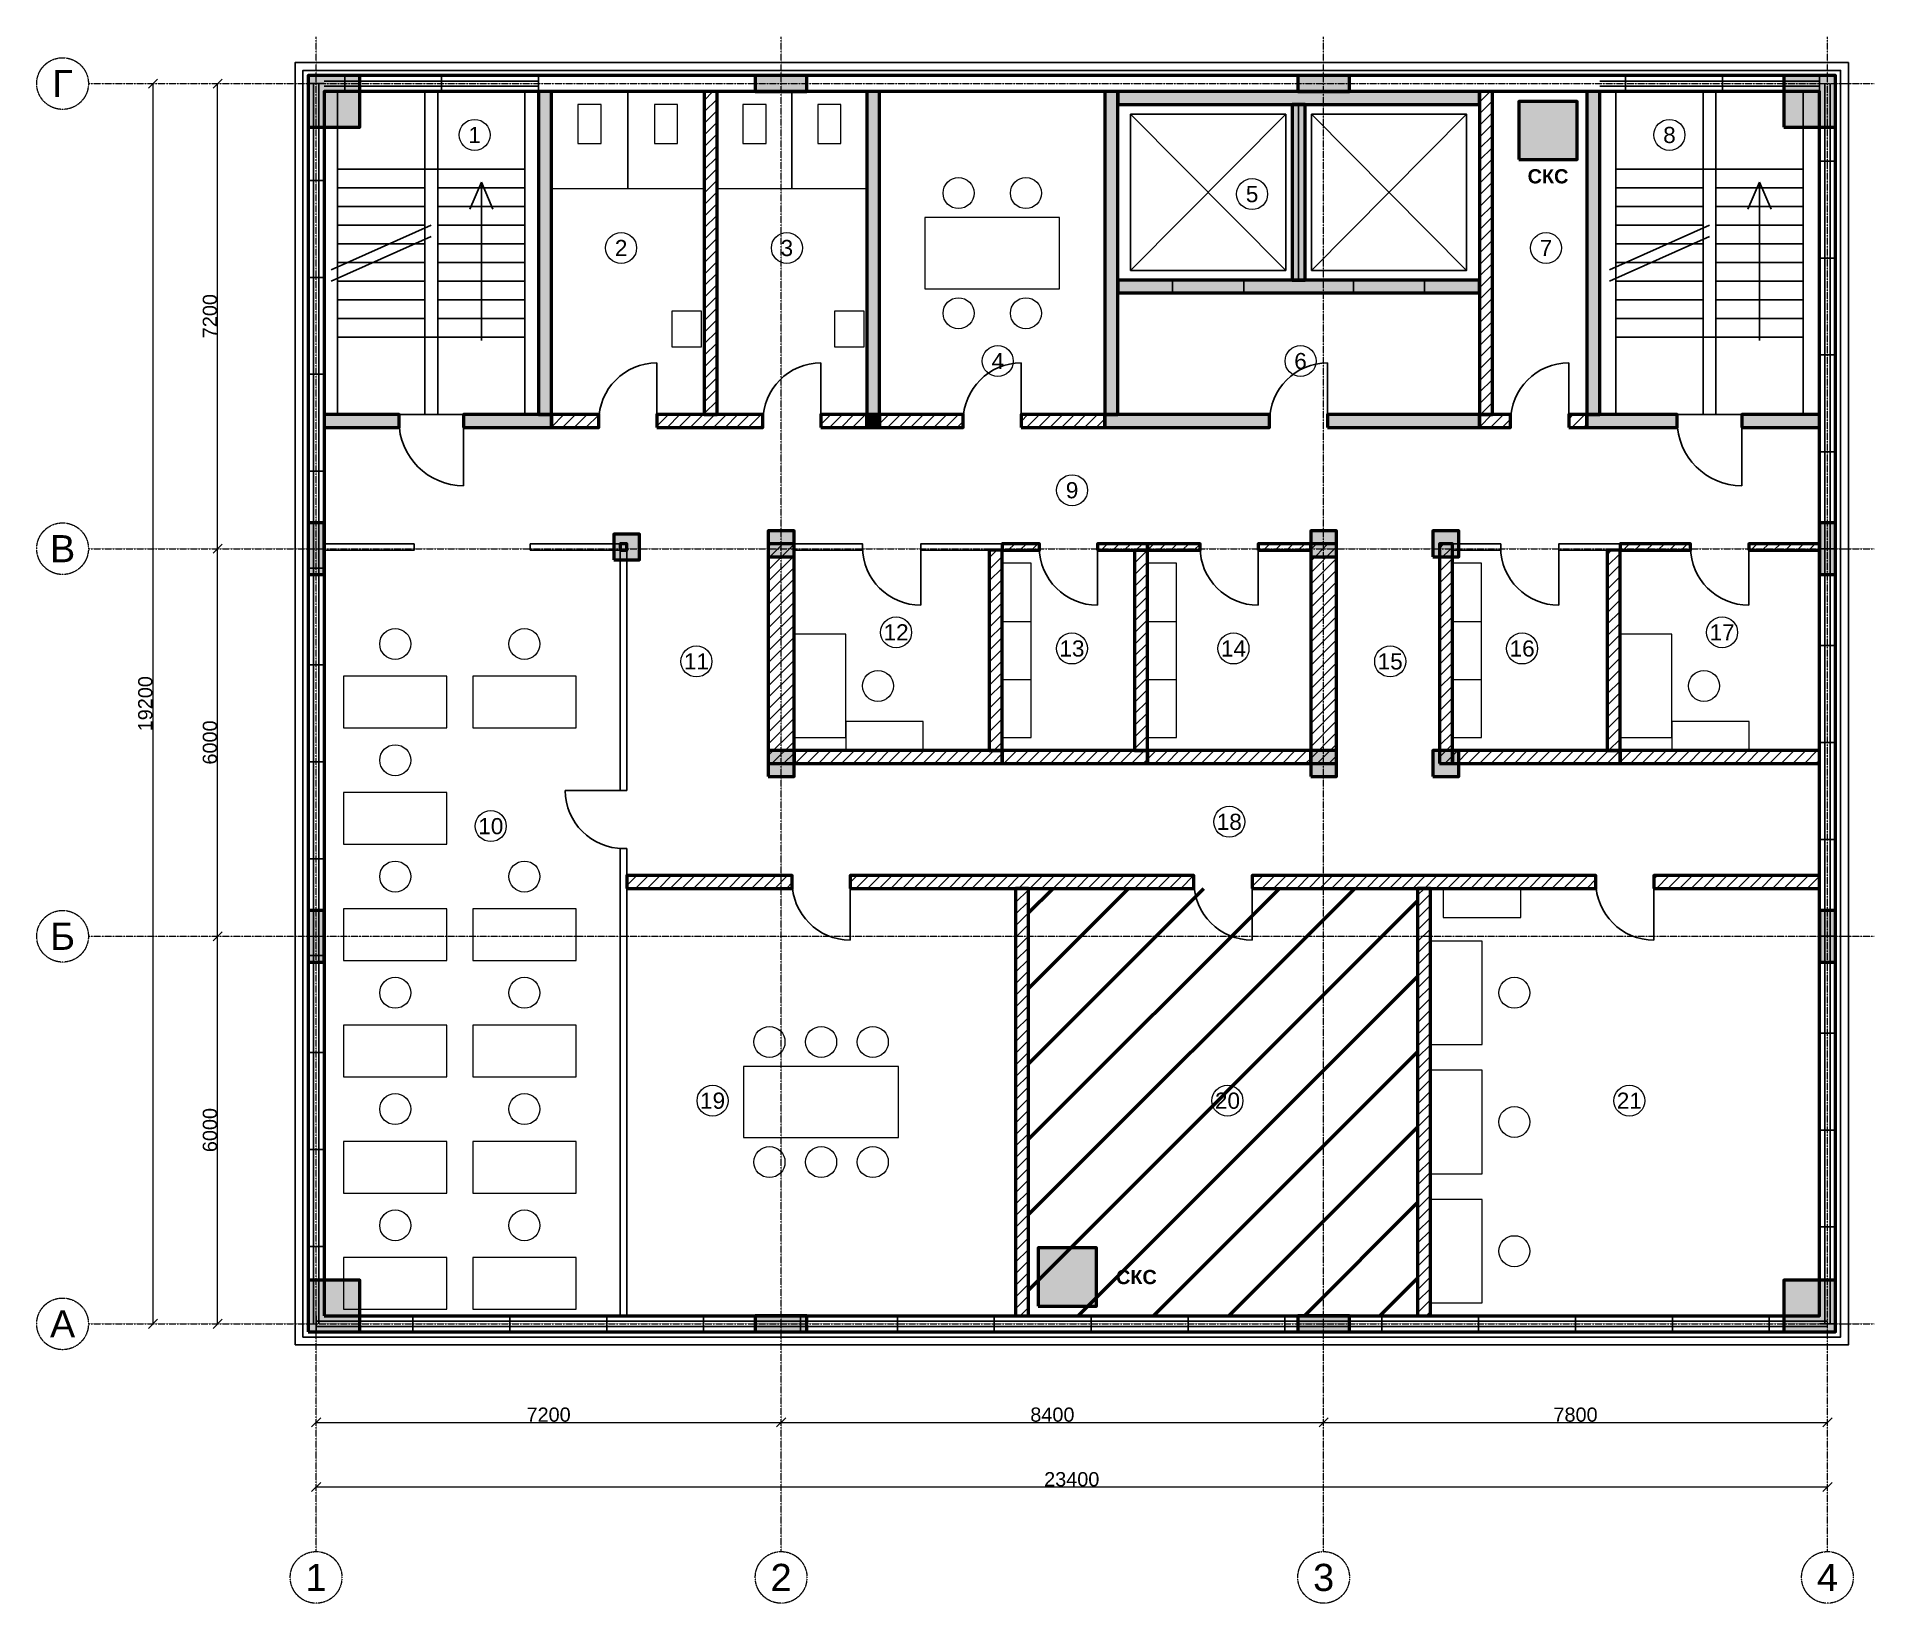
# Model space of a CAD drawing. Header units: millimetres. Extents: x -4325 to 24125, y -4325 to 19925.
import ezdxf
from ezdxf.enums import TextEntityAlignment as Align

# ---------------------------------------------------------------- set-up
doc = ezdxf.new("R2010")
doc.units = ezdxf.units.MM
doc.linetypes.add('CENTER2', pattern=[2.541, 1.587, -0.318, 0.318, -0.318])
for name, color, linetype, lineweight in [('A-ANNO-ROOM', 7, 'CONTINUOUS', 18), ('A-DIMS', 8, 'CONTINUOUS', 13), ('A-DOOR', 3, 'CONTINUOUS', 25), ('A-ELEV', 7, 'CONTINUOUS', 25), ('A-FACADE-PANEL', 8, 'CONTINUOUS', 25), ('A-FURN', 8, 'CONTINUOUS', 18), ('A-GLAZ-RIBBON', 5, 'CONTINUOUS', 25), ('A-GRID', 8, 'CENTER2', 13), ('A-HATCH', 9, 'CONTINUOUS', 9), ('A-OUTLINE', 7, 'CONTINUOUS', 50), ('A-SANI', 8, 'CONTINUOUS', 18), ('A-STAIR', 7, 'CONTINUOUS', 25), ('A-WALL-BLOCK', 9, 'CONTINUOUS', 50), ('A-WALL-GLASS', 4, 'CONTINUOUS', 25), ('A-WALL-RC', 7, 'CONTINUOUS', 50), ('E-SCS-RISER', 1, 'CONTINUOUS', 50), ('E-SERVER-ROOM', 1, 'CONTINUOUS', 50)]:
    doc.layers.add(name, color=color, linetype=linetype, lineweight=lineweight)
doc.styles.add('Arial-Bold', font='arialbd.ttf')
doc.styles.get("Standard").update_dxf_attribs({"font": 'arial.ttf'})

msp = doc.modelspace()

# ---------------------------------------------------------------- hatches: boundary and pattern name
at = {"layer": 'A-HATCH'}
h = msp.add_hatch(dxfattribs=at)
h.set_pattern_fill('ANSI31', scale=40)
h.paths.add_polyline_path([(6009, 14075), (6209, 14075), (6209, 19075), (6209, 19075), (6009, 19075), (6009, 19075)])
h = msp.add_hatch(dxfattribs=at)
h.set_pattern_fill('ANSI31', scale=40)
h.paths.add_polyline_path([(18013, 14075), (18213, 14075), (18213, 19075), (18213, 19075), (18013, 19075), (18013, 19075)])
h = msp.add_hatch(dxfattribs=at)
h.set_pattern_fill('ANSI31', scale=40)
h.paths.add_polyline_path([(3643, 13875), (4376, 13875), (4376, 14075), (3643, 14075)])
h = msp.add_hatch(dxfattribs=at)
h.set_pattern_fill('ANSI31', scale=40)
h.paths.add_polyline_path([(5276, 13875), (6917, 13875), (6917, 14075), (5276, 14075)])
h = msp.add_hatch(dxfattribs=at)
h.set_pattern_fill('ANSI31', scale=40)
h.paths.add_polyline_path([(7817, 13875), (8525, 13875), (8525, 14075), (7817, 14075)])
h = msp.add_hatch(dxfattribs=at)
h.set_pattern_fill('ANSI31', scale=40)
h.paths.add_polyline_path([(8725, 13875), (10018, 13875), (10018, 14075), (8725, 14075)])
h = msp.add_hatch(dxfattribs=at)
h.set_pattern_fill('ANSI31', scale=40)
h.paths.add_polyline_path([(10918, 13875), (12212, 13875), (12212, 14075), (10918, 14075)])
h = msp.add_hatch(dxfattribs=at)
h.set_pattern_fill('ANSI31', scale=40)
h.paths.add_polyline_path([(18013, 13875), (18494, 13875), (18494, 14075), (18013, 14075)])
h = msp.add_hatch(dxfattribs=at)
h.set_pattern_fill('ANSI31', scale=40)
h.paths.add_polyline_path([(19394, 13875), (19674, 13875), (19674, 14075), (19394, 14075)])
h = msp.add_hatch(dxfattribs=at)
h.set_pattern_fill('ANSI31', scale=40)
h.paths.add_polyline_path([(4709, 11975), (4809, 11975), (4809, 12075), (4709, 12075)])
h = msp.add_hatch(dxfattribs=at)
h.set_pattern_fill('ANSI31', scale=40)
h.paths.add_polyline_path([(7000, 8675), (7400, 8675), (7400, 12075), (7000, 12075)])
h = msp.add_hatch(dxfattribs=at)
h.set_pattern_fill('ANSI31', scale=40)
h.paths.add_polyline_path([(10423, 8875), (10623, 8875), (10623, 11975), (10423, 11975)])
h = msp.add_hatch(dxfattribs=at)
h.set_pattern_fill('ANSI31', scale=40)
h.paths.add_polyline_path([(10623, 11975), (11198, 11975), (11198, 12075), (10623, 12075)])
h = msp.add_hatch(dxfattribs=at)
h.set_pattern_fill('ANSI31', scale=40)
h.paths.add_polyline_path([(12098, 11975), (12874, 11975), (12874, 12075), (12098, 12075)])
h = msp.add_hatch(dxfattribs=at)
h.set_pattern_fill('ANSI31', scale=40)
h.paths.add_polyline_path([(12674, 8875), (12874, 8875), (12874, 11975), (12674, 11975)])
h = msp.add_hatch(dxfattribs=at)
h.set_pattern_fill('ANSI31', scale=40)
h.paths.add_polyline_path([(12874, 11975), (13687, 11975), (13687, 12075), (12874, 12075)])
h = msp.add_hatch(dxfattribs=at)
h.set_pattern_fill('ANSI31', scale=40)
h.paths.add_polyline_path([(14587, 11975), (15400, 11975), (15400, 12075), (14587, 12075)])
h = msp.add_hatch(dxfattribs=at)
h.set_pattern_fill('ANSI31', scale=40)
h.paths.add_polyline_path([(15400, 8675), (15800, 8675), (15800, 12075), (15400, 12075)])
h = msp.add_hatch(dxfattribs=at)
h.set_pattern_fill('ANSI31', scale=40)
h.paths.add_polyline_path([(17393, 8675), (17593, 8675), (17593, 12075), (17393, 12075)])
h = msp.add_hatch(dxfattribs=at)
h.set_pattern_fill('ANSI31', scale=40)
h.paths.add_polyline_path([(19989, 8875), (20189, 8875), (20189, 11975), (19989, 11975)])
h = msp.add_hatch(dxfattribs=at)
h.set_pattern_fill('ANSI31', scale=40)
h.paths.add_polyline_path([(20189, 11975), (21282, 11975), (21282, 12075), (20189, 12075)])
h = msp.add_hatch(dxfattribs=at)
h.set_pattern_fill('ANSI31', scale=40)
h.paths.add_polyline_path([(22182, 11975), (23275, 11975), (23275, 11975), (23275, 12075), (23275, 12075), (22182, 12075)])
h = msp.add_hatch(dxfattribs=at)
h.set_pattern_fill('ANSI31', scale=40)
h.paths.add_polyline_path([(7400, 8675), (10623, 8675), (10623, 8875), (7400, 8875)])
h = msp.add_hatch(dxfattribs=at)
h.set_pattern_fill('ANSI31', scale=40)
h.paths.add_polyline_path([(10623, 8675), (12874, 8675), (12874, 8875), (10623, 8875)])
h = msp.add_hatch(dxfattribs=at)
h.set_pattern_fill('ANSI31', scale=40)
h.paths.add_polyline_path([(12874, 8675), (15400, 8675), (15400, 8875), (12874, 8875)])
h = msp.add_hatch(dxfattribs=at)
h.set_pattern_fill('ANSI31', scale=40)
h.paths.add_polyline_path([(17593, 8675), (20189, 8675), (20189, 8875), (17593, 8875)])
h = msp.add_hatch(dxfattribs=at)
h.set_pattern_fill('ANSI31', scale=40)
h.paths.add_polyline_path([(20189, 8675), (23275, 8675), (23275, 8675), (23275, 8875), (23275, 8875), (20189, 8875)])
h = msp.add_hatch(dxfattribs=at)
h.set_pattern_fill('ANSI31', scale=40)
h.paths.add_polyline_path([(4809, 6742), (7370, 6742), (7370, 6942), (4809, 6942)])
h = msp.add_hatch(dxfattribs=at)
h.set_pattern_fill('ANSI31', scale=40)
h.paths.add_polyline_path([(8270, 6742), (13592, 6742), (13592, 6942), (8270, 6942)])
h = msp.add_hatch(dxfattribs=at)
h.set_pattern_fill('ANSI31', scale=40)
h.paths.add_polyline_path([(14492, 6742), (19814, 6742), (19814, 6942), (14492, 6942)])
h = msp.add_hatch(dxfattribs=at)
h.set_pattern_fill('ANSI31', scale=40)
h.paths.add_polyline_path([(20714, 6742), (23275, 6742), (23275, 6742), (23275, 6942), (23275, 6942), (20714, 6942)])
h = msp.add_hatch(dxfattribs=at)
h.set_pattern_fill('ANSI31', scale=40)
h.paths.add_polyline_path([(10831, 125), (11031, 125), (11031, 125), (11031, 6742), (10831, 6742), (10831, 125)])
h = msp.add_hatch(dxfattribs=at)
h.set_pattern_fill('ANSI31', scale=40)
h.paths.add_polyline_path([(17053, 125), (17253, 125), (17253, 125), (17253, 6742), (17053, 6742), (17053, 125)])
at = {"layer": 'A-WALL-RC'}
h = msp.add_hatch(color=7, dxfattribs=at)
h.dxf.hatch_style = 1
h.paths.add_polyline_path([(-125, 18525), (675, 18525), (675, 19325), (-125, 19325)])
h = msp.add_hatch(color=7, dxfattribs=at)
h.dxf.hatch_style = 1
h.paths.add_polyline_path([(3443, 14075), (3643, 14075), (3643, 19075), (3643, 19075), (3443, 19075), (3443, 19075)])
h = msp.add_hatch(color=7, dxfattribs=at)
h.dxf.hatch_style = 1
h.paths.add_polyline_path([(6800, 19075), (7600, 19075), (7600, 19325), (6800, 19325)])
h = msp.add_hatch(color=7, dxfattribs=at)
h.dxf.hatch_style = 1
h.paths.add_polyline_path([(8525, 14075), (8725, 14075), (8725, 19075), (8725, 19075), (8525, 19075), (8525, 19075)])
h = msp.add_hatch(color=7, dxfattribs=at)
h.dxf.hatch_style = 1
h.paths.add_polyline_path([(12212, 14075), (12412, 14075), (12412, 19075), (12412, 19075), (12212, 19075), (12212, 19075)])
h = msp.add_hatch(color=7, dxfattribs=at)
h.dxf.hatch_style = 1
h.paths.add_polyline_path([(12412, 18875), (18013, 18875), (18013, 19075), (18013, 19075), (12412, 19075), (12412, 19075)])
h = msp.add_hatch(color=7, dxfattribs=at)
h.dxf.hatch_style = 1
h.paths.add_polyline_path([(15200, 19075), (16000, 19075), (16000, 19325), (15200, 19325)])
h = msp.add_hatch(color=7, dxfattribs=at)
h.dxf.hatch_style = 1
h.paths.add_polyline_path([(19674, 14075), (19874, 14075), (19874, 19075), (19874, 19075), (19674, 19075), (19674, 19075)])
h = msp.add_hatch(color=7, dxfattribs=at)
h.dxf.hatch_style = 1
h.paths.add_polyline_path([(22725, 18525), (23525, 18525), (23525, 19325), (22725, 19325)])
h = msp.add_hatch(color=7, dxfattribs=at)
h.dxf.hatch_style = 1
h.paths.add_polyline_path([(15112, 16159), (15312, 16159), (15312, 18875), (15112, 18875)])
h = msp.add_hatch(color=7, dxfattribs=at)
h.dxf.hatch_style = 1
h.paths.add_polyline_path([(12412, 15959), (18013, 15959), (18013, 16159), (12412, 16159)])
h = msp.add_hatch(color=7, dxfattribs=at)
h.dxf.hatch_style = 1
h.paths.add_polyline_path([(125, 13875), (125, 13875), (1284, 13875), (1284, 14075), (125, 14075), (125, 14075)])
h = msp.add_hatch(color=7, dxfattribs=at)
h.dxf.hatch_style = 1
h.paths.add_polyline_path([(2284, 13875), (3643, 13875), (3643, 14075), (2284, 14075)])
h = msp.add_hatch(color=7, dxfattribs=at)
h.dxf.hatch_style = 1
h.paths.add_polyline_path([(8525, 13875), (8725, 13875), (8725, 14075), (8525, 14075)])
h = msp.add_hatch(color=7, dxfattribs=at)
h.dxf.hatch_style = 1
h.paths.add_polyline_path([(12212, 13875), (14762, 13875), (14762, 14075), (12212, 14075)])
h = msp.add_hatch(color=7, dxfattribs=at)
h.dxf.hatch_style = 1
h.paths.add_polyline_path([(15662, 13875), (18013, 13875), (18013, 14075), (15662, 14075)])
h = msp.add_hatch(color=7, dxfattribs=at)
h.dxf.hatch_style = 1
h.paths.add_polyline_path([(19674, 13875), (21074, 13875), (21074, 14075), (19674, 14075)])
h = msp.add_hatch(color=7, dxfattribs=at)
h.dxf.hatch_style = 1
h.paths.add_polyline_path([(22074, 13875), (23275, 13875), (23275, 13875), (23275, 14075), (23275, 14075), (22074, 14075)])
h = msp.add_hatch(color=7, dxfattribs=at)
h.dxf.hatch_style = 1
h.paths.add_polyline_path([(-125, 11600), (125, 11600), (125, 12400), (-125, 12400)])
h = msp.add_hatch(color=7, dxfattribs=at)
h.dxf.hatch_style = 1
h.paths.add_polyline_path([(7000, 11875), (7400, 11875), (7400, 12275), (7000, 12275)])
h = msp.add_hatch(color=7, dxfattribs=at)
h.dxf.hatch_style = 1
h.paths.add_polyline_path([(15400, 11875), (15800, 11875), (15800, 12275), (15400, 12275)])
h = msp.add_hatch(color=7, dxfattribs=at)
h.dxf.hatch_style = 1
h.paths.add_polyline_path([(17293, 11875), (17693, 11875), (17693, 12275), (17293, 12275)])
h = msp.add_hatch(color=7, dxfattribs=at)
h.dxf.hatch_style = 1
h.paths.add_polyline_path([(23275, 11600), (23525, 11600), (23525, 12400), (23275, 12400)])
h = msp.add_hatch(color=7, dxfattribs=at)
h.dxf.hatch_style = 1
h.paths.add_polyline_path([(4609, 11825), (5009, 11825), (5009, 12225), (4609, 12225)])
h = msp.add_hatch(color=7, dxfattribs=at)
h.dxf.hatch_style = 1
h.paths.add_polyline_path([(7000, 8475), (7400, 8475), (7400, 8875), (7000, 8875)])
h = msp.add_hatch(color=7, dxfattribs=at)
h.dxf.hatch_style = 1
h.paths.add_polyline_path([(15400, 8475), (15800, 8475), (15800, 8875), (15400, 8875)])
h = msp.add_hatch(color=7, dxfattribs=at)
h.dxf.hatch_style = 1
h.paths.add_polyline_path([(17293, 8475), (17693, 8475), (17693, 8875), (17293, 8875)])
h = msp.add_hatch(color=7, dxfattribs=at)
h.dxf.hatch_style = 1
h.paths.add_polyline_path([(-125, 5600), (125, 5600), (125, 6400), (-125, 6400)])
h = msp.add_hatch(color=7, dxfattribs=at)
h.dxf.hatch_style = 1
h.paths.add_polyline_path([(23275, 5600), (23525, 5600), (23525, 6400), (23275, 6400)])
h = msp.add_hatch(color=7, dxfattribs=at)
h.dxf.hatch_style = 1
h.paths.add_polyline_path([(-125, -125), (675, -125), (675, 675), (-125, 675)])
h = msp.add_hatch(color=7, dxfattribs=at)
h.dxf.hatch_style = 1
h.paths.add_polyline_path([(22725, -125), (23525, -125), (23525, 675), (22725, 675)])
h = msp.add_hatch(color=7, dxfattribs=at)
h.dxf.hatch_style = 1
h.paths.add_polyline_path([(6800, -125), (7600, -125), (7600, 125), (6800, 125)])
h = msp.add_hatch(color=7, dxfattribs=at)
h.dxf.hatch_style = 1
h.paths.add_polyline_path([(15200, -125), (16000, -125), (16000, 125), (15200, 125)])
at = {"layer": 'E-SCS-RISER'}
h = msp.add_hatch(color=7, dxfattribs=at)
h.dxf.hatch_style = 1
h.paths.add_polyline_path([(18624, 18025), (19524, 18025), (19524, 18925), (18624, 18925)])
h = msp.add_hatch(color=7, dxfattribs=at)
h.dxf.hatch_style = 1
h.paths.add_polyline_path([(11181, 275), (12081, 275), (12081, 1175), (11181, 1175)])
at = {"layer": 'E-SERVER-ROOM'}
h = msp.add_hatch(dxfattribs=at)
h.set_pattern_fill('ANSI31', scale=260)
h.paths.add_polyline_path([(11031, 125), (17053, 125), (17053, 6742), (11031, 6742)])

# ---------------------------------------------------------------- linework, layer by layer
at = {"layer": 'A-ANNO-ROOM'}
for centre in [(2455, 18405), (20954, 18405), (14492, 17489), (4723, 16655), (7289, 16655), (19043, 16655), (10555, 14905), (15242, 14905), (11705, 12905), (8980, 10705), (21769, 10705), (11703, 10455), (14204, 10455), (18673, 10455), (5889, 10255), (16630, 10255), (14139, 7772), (2705, 7705), (6139, 3455), (14111, 3455), (20333, 3455)]:
    msp.add_circle(centre, 240, dxfattribs=at)
at = {"layer": 'A-DIMS'}
for p, q in [((-2596, 19129), (-2454, 19271)), ((-2525, 0), (-2525, 19200)), ((-1596, 19129), (-1454, 19271)), ((-1525, 12000), (-1525, 19200)), ((-1596, 11929), (-1454, 12071)), ((-1596, 11929), (-1454, 12071)), ((-1525, 6000), (-1525, 12000)), ((-1596, 5929), (-1454, 6071)), ((-1596, 5929), (-1454, 6071)), ((-1525, 0), (-1525, 6000)), ((-2596, -71), (-2454, 71)), ((-1596, -71), (-1454, 71)), ((-71, -1596), (71, -1454)), ((0, -1525), (7200, -1525)), ((7129, -1596), (7271, -1454)), ((7129, -1596), (7271, -1454)), ((7200, -1525), (15600, -1525)), ((15529, -1596), (15671, -1454)), ((15529, -1596), (15671, -1454)), ((15600, -1525), (23400, -1525)), ((23329, -1596), (23471, -1454)), ((-71, -2596), (71, -2454)), ((0, -2525), (23400, -2525)), ((23329, -2596), (23471, -2454))]:
    msp.add_line(p, q, dxfattribs=at)
at = {"layer": 'A-DOOR'}
for p, q in [((13262, 15959), (13262, 16159)), ((14362, 15959), (14362, 16159)), ((16063, 15959), (16063, 16159)), ((17163, 15959), (17163, 16159)), ((5276, 13975), (5276, 14875)), ((7817, 13975), (7817, 14875)), ((10918, 13975), (10918, 14875)), ((15662, 13975), (15662, 14875)), ((19394, 13975), (19394, 14875)), ((1284, 13875), (1284, 14075)), ((2284, 13875), (2284, 14075)), ((2284, 13975), (2284, 12975)), ((4376, 13875), (4376, 14075)), ((5276, 13875), (5276, 14075)), ((6917, 13875), (6917, 14075)), ((7817, 13875), (7817, 14075)), ((10018, 13875), (10018, 14075)), ((10918, 13875), (10918, 14075)), ((14762, 13875), (14762, 14075)), ((15662, 13875), (15662, 14075)), ((18494, 13875), (18494, 14075)), ((19394, 13875), (19394, 14075)), ((21074, 13875), (21074, 14075)), ((22074, 13875), (22074, 14075)), ((22074, 13975), (22074, 12975)), ((1517, 11975), (1517, 12075)), ((3317, 11975), (3317, 12075)), ((8462, 11975), (8462, 12075)), ((9362, 11975), (9362, 12075)), ((9362, 12025), (9362, 11125)), ((11198, 11975), (11198, 12075)), ((12098, 11975), (12098, 12075)), ((12098, 12025), (12098, 11125)), ((13687, 11975), (13687, 12075)), ((14587, 11975), (14587, 12075)), ((14587, 12025), (14587, 11125)), ((18341, 11975), (18341, 12075)), ((19241, 11975), (19241, 12075)), ((19241, 12025), (19241, 11125)), ((21282, 11975), (21282, 12075)), ((22182, 11975), (22182, 12075)), ((22182, 12025), (22182, 11125)), ((4759, 8258), (3859, 8258)), ((4709, 8258), (4809, 8258)), ((4709, 7358), (4809, 7358)), ((7370, 6742), (7370, 6942)), ((8270, 6742), (8270, 6942)), ((8270, 6842), (8270, 5942)), ((13592, 6742), (13592, 6942)), ((14492, 6742), (14492, 6942)), ((14492, 6842), (14492, 5942)), ((19814, 6742), (19814, 6942)), ((20714, 6742), (20714, 6942)), ((20714, 6842), (20714, 5942))]:
    msp.add_line(p, q, dxfattribs=at)
for centre, radius, start, end in [((5276, 13975), 900, 90, 180), ((7817, 13975), 900, 90, 180), ((10918, 13975), 900, 90, 180), ((15662, 13975), 900, 90, 180), ((19394, 13975), 900, 90, 180), ((2284, 13975), 1000, 180, -90), ((22074, 13975), 1000, 180, -90), ((9362, 12025), 900, 180, -90), ((12098, 12025), 900, 180, -90), ((14587, 12025), 900, 180, -90), ((19241, 12025), 900, 180, -90), ((22182, 12025), 900, 180, -90), ((4759, 8258), 900, 180, -90), ((8270, 6842), 900, 180, -90), ((14492, 6842), 900, 180, -90), ((20714, 6842), 900, 180, -90)]:
    msp.add_arc(centre, radius, start, end, dxfattribs=at)
at = {"layer": 'A-ELEV'}
for p, q in [((15212, 16159), (15212, 18875)), ((12612, 16309), (15012, 18725)), ((12612, 18725), (15012, 16309)), ((15413, 16309), (17813, 18725)), ((15413, 18725), (17813, 16309))]:
    msp.add_line(p, q, dxfattribs=at)
for points in [[(12612, 16309), (15012, 16309), (15012, 18725), (12612, 18725)], [(15413, 16309), (17813, 16309), (17813, 18725), (15413, 18725)]]:
    msp.add_lwpolyline(points, close=True, dxfattribs=at)
at = {"layer": 'A-FACADE-PANEL'}
for points in [[(-325, -325), (23725, -325), (23725, 19525), (-325, 19525)], [(-205, -205), (23605, -205), (23605, 19405), (-205, 19405)]]:
    msp.add_lwpolyline(points, close=True, dxfattribs=at)
at = {"layer": 'A-FURN'}
for p, q in [((10623, 10875), (11073, 10875)), ((12874, 10875), (13324, 10875)), ((17593, 10875), (18043, 10875)), ((10623, 9975), (11073, 9975)), ((12874, 9975), (13324, 9975)), ((17593, 9975), (18043, 9975))]:
    msp.add_line(p, q, dxfattribs=at)
for points in [[(9425, 16025), (11512, 16025), (11512, 17125), (9425, 17125)], [(10623, 9075), (11073, 9075), (11073, 11775), (10623, 11775)], [(12874, 9075), (13324, 9075), (13324, 11775), (12874, 11775)], [(17593, 9075), (18043, 9075), (18043, 11775), (17593, 11775)], [(7400, 9075), (8200, 9075), (8200, 10675), (7400, 10675)], [(20189, 9075), (20989, 9075), (20989, 10675), (20189, 10675)], [(425, 9225), (2025, 9225), (2025, 10025), (425, 10025)], [(2425, 9225), (4025, 9225), (4025, 10025), (2425, 10025)], [(8200, 8875), (9400, 8875), (9400, 9325), (8200, 9325)], [(20989, 8875), (22189, 8875), (22189, 9325), (20989, 9325)], [(425, 7425), (2025, 7425), (2025, 8225), (425, 8225)], [(17453, 6292), (18653, 6292), (18653, 6742), (17453, 6742)], [(425, 5625), (2025, 5625), (2025, 6425), (425, 6425)], [(2425, 5625), (4025, 5625), (4025, 6425), (2425, 6425)], [(17253, 4325), (18053, 4325), (18053, 5925), (17253, 5925)], [(425, 3825), (2025, 3825), (2025, 4625), (425, 4625)], [(2425, 3825), (4025, 3825), (4025, 4625), (2425, 4625)], [(6620, 2884), (9020, 2884), (9020, 3984), (6620, 3984)], [(17253, 2325), (18053, 2325), (18053, 3925), (17253, 3925)], [(425, 2025), (2025, 2025), (2025, 2825), (425, 2825)], [(2425, 2025), (4025, 2025), (4025, 2825), (2425, 2825)], [(17253, 325), (18053, 325), (18053, 1925), (17253, 1925)], [(425, 225), (2025, 225), (2025, 1025), (425, 1025)], [(2425, 225), (4025, 225), (4025, 1025), (2425, 1025)]]:
    msp.add_lwpolyline(points, close=True, dxfattribs=at)
for centre in [(9947, 17505), (10990, 17505), (9947, 15645), (10990, 15645), (1225, 10525), (3225, 10525), (8700, 9875), (21489, 9875), (1225, 8725), (1225, 6925), (3225, 6925), (1225, 5125), (3225, 5125), (18553, 5125), (7020, 4364), (7820, 4364), (8620, 4364), (1225, 3325), (3225, 3325), (18553, 3125), (7020, 2504), (7820, 2504), (8620, 2504), (1225, 1525), (3225, 1525), (18553, 1125)]:
    msp.add_circle(centre, 240, dxfattribs=at)
at = {"layer": 'A-GLAZ-RIBBON'}
for p, q in [((125, 19200), (-125, 19200)), ((-40, 19200), (-40, 0)), ((40, 19200), (40, 0)), ((3443, 19240), (125, 19240)), ((3443, 19160), (125, 19160)), ((443, 19075), (443, 19325)), ((1943, 19075), (1943, 19325)), ((3443, 19075), (3443, 19325)), ((23275, 19240), (19874, 19240)), ((23275, 19160), (19874, 19160)), ((20275, 19075), (20275, 19325)), ((21775, 19075), (21775, 19325)), ((23275, 19075), (23275, 19325)), ((23360, 0), (23360, 19200)), ((23440, 0), (23440, 19200)), ((23275, 18000), (23525, 18000)), ((125, 17700), (-125, 17700)), ((23275, 16500), (23525, 16500)), ((125, 16200), (-125, 16200)), ((23275, 15000), (23525, 15000)), ((125, 14700), (-125, 14700)), ((23275, 13500), (23525, 13500)), ((125, 13200), (-125, 13200)), ((23275, 12000), (23525, 12000)), ((125, 11700), (-125, 11700)), ((23275, 10500), (23525, 10500)), ((125, 10200), (-125, 10200)), ((23275, 9000), (23525, 9000)), ((125, 8700), (-125, 8700)), ((23275, 7500), (23525, 7500)), ((125, 7200), (-125, 7200)), ((23275, 6000), (23525, 6000)), ((125, 5700), (-125, 5700)), ((23275, 4500), (23525, 4500)), ((125, 4200), (-125, 4200)), ((23275, 3000), (23525, 3000)), ((125, 2700), (-125, 2700)), ((23275, 1500), (23525, 1500)), ((125, 1200), (-125, 1200)), ((0, 125), (0, -125)), ((0, 40), (23400, 40)), ((1500, 125), (1500, -125)), ((3000, 125), (3000, -125)), ((4500, 125), (4500, -125)), ((6000, 125), (6000, -125)), ((7500, 125), (7500, -125)), ((9000, 125), (9000, -125)), ((10500, 125), (10500, -125)), ((12000, 125), (12000, -125)), ((13500, 125), (13500, -125)), ((15000, 125), (15000, -125)), ((16500, 125), (16500, -125)), ((18000, 125), (18000, -125)), ((19500, 125), (19500, -125)), ((21000, 125), (21000, -125)), ((22500, 125), (22500, -125)), ((23275, 0), (23525, 0)), ((0, -40), (23400, -40))]:
    msp.add_line(p, q, dxfattribs=at)
at = {"layer": 'A-GRID'}
for p, q in [((0, -3525), (0, 19925)), ((7200, -3525), (7200, 19925)), ((15600, -3525), (15600, 19925)), ((23400, -3525), (23400, 19925)), ((-3525, 19200), (24125, 19200)), ((-3525, 12000), (24125, 12000)), ((-3525, 6000), (24125, 6000)), ((-3525, 0), (24125, 0))]:
    msp.add_line(p, q, dxfattribs=at)
for centre in [(-3925, 19200), (-3925, 12000), (-3925, 6000), (-3925, 0), (0, -3925), (7200, -3925), (15600, -3925), (23400, -3925)]:
    msp.add_circle(centre, 400, dxfattribs=at)
at = {"layer": 'A-OUTLINE'}
for points in [[(-125, -125), (23525, -125), (23525, 19325), (-125, 19325)], [(125, 125), (23275, 125), (23275, 19075), (125, 19075)]]:
    msp.add_lwpolyline(points, close=True, dxfattribs=at)
at = {"layer": 'A-SANI'}
for points in [[(3643, 17575), (4826, 17575), (4826, 19075), (3643, 19075)], [(4826, 17575), (6009, 17575), (6009, 19075), (4826, 19075)], [(6209, 17575), (7367, 17575), (7367, 19075), (6209, 19075)], [(7367, 17575), (8525, 17575), (8525, 19075), (7367, 19075)], [(4054, 18275), (4414, 18275), (4414, 18875), (4054, 18875)], [(5238, 18275), (5598, 18275), (5598, 18875), (5238, 18875)], [(6608, 18275), (6968, 18275), (6968, 18875), (6608, 18875)], [(7766, 18275), (8126, 18275), (8126, 18875), (7766, 18875)], [(5509, 15125), (5969, 15125), (5969, 15675), (5509, 15675)], [(8025, 15125), (8485, 15125), (8485, 15675), (8025, 15675)]]:
    msp.add_lwpolyline(points, close=True, dxfattribs=at)
at = {"layer": 'A-STAIR'}
for p, q in [((334, 17875), (1684, 17875)), ((334, 17875), (3234, 17875)), ((1884, 17875), (3234, 17875)), ((2559, 17675), (2379, 17255)), ((2559, 15225), (2559, 17675)), ((2559, 17675), (2739, 17255)), ((20124, 17875), (21474, 17875)), ((20124, 17875), (23024, 17875)), ((21674, 17875), (23024, 17875)), ((22350, 17675), (22170, 17255)), ((22350, 15225), (22350, 17675)), ((22350, 17675), (22530, 17255)), ((334, 17586), (1684, 17586)), ((1884, 17586), (3234, 17586)), ((20124, 17586), (21474, 17586)), ((21674, 17586), (23024, 17586)), ((334, 17297), (1684, 17297)), ((1884, 17297), (3234, 17297)), ((20124, 17297), (21474, 17297)), ((21674, 17297), (23024, 17297)), ((234, 16315), (1784, 17008)), ((234, 16142), (1784, 16835)), ((334, 17008), (1684, 17008)), ((1884, 17008), (3234, 17008)), ((20024, 16315), (21574, 17008)), ((20024, 16142), (21574, 16835)), ((20124, 17008), (21474, 17008)), ((21674, 17008), (23024, 17008)), ((334, 16719), (1684, 16719)), ((1884, 16719), (3234, 16719)), ((20124, 16719), (21474, 16719)), ((21674, 16719), (23024, 16719)), ((334, 16431), (1684, 16431)), ((1884, 16431), (3234, 16431)), ((20124, 16431), (21474, 16431)), ((21674, 16431), (23024, 16431)), ((334, 16142), (1684, 16142)), ((1884, 16142), (3234, 16142)), ((20124, 16142), (21474, 16142)), ((21674, 16142), (23024, 16142)), ((334, 15853), (1684, 15853)), ((1884, 15853), (3234, 15853)), ((20124, 15853), (21474, 15853)), ((21674, 15853), (23024, 15853)), ((334, 15564), (1684, 15564)), ((1884, 15564), (3234, 15564)), ((20124, 15564), (21474, 15564)), ((21674, 15564), (23024, 15564)), ((334, 15275), (3234, 15275)), ((20124, 15275), (23024, 15275))]:
    msp.add_line(p, q, dxfattribs=at)
for points in [[(334, 14075), (1684, 14075), (1684, 19075), (334, 19075)], [(1684, 14075), (1884, 14075), (1884, 19075), (1684, 19075)], [(1884, 14075), (3234, 14075), (3234, 19075), (1884, 19075)], [(20124, 14075), (21474, 14075), (21474, 19075), (20124, 19075)], [(21474, 14075), (21674, 14075), (21674, 19075), (21474, 19075)], [(21674, 14075), (23024, 14075), (23024, 19075), (21674, 19075)]]:
    msp.add_lwpolyline(points, close=True, dxfattribs=at)
at = {"layer": 'A-WALL-BLOCK'}
for points in [[(6009, 14075), (6209, 14075), (6209, 19075), (6209, 19075), (6009, 19075), (6009, 19075)], [(18013, 14075), (18213, 14075), (18213, 19075), (18213, 19075), (18013, 19075), (18013, 19075)], [(3643, 13875), (4376, 13875), (4376, 14075), (3643, 14075)], [(5276, 13875), (6917, 13875), (6917, 14075), (5276, 14075)], [(7817, 13875), (8525, 13875), (8525, 14075), (7817, 14075)], [(8725, 13875), (10018, 13875), (10018, 14075), (8725, 14075)], [(10918, 13875), (12212, 13875), (12212, 14075), (10918, 14075)], [(18013, 13875), (18494, 13875), (18494, 14075), (18013, 14075)], [(19394, 13875), (19674, 13875), (19674, 14075), (19394, 14075)], [(4709, 11975), (4809, 11975), (4809, 12075), (4709, 12075)], [(7000, 8675), (7400, 8675), (7400, 12075), (7000, 12075)], [(10423, 8875), (10623, 8875), (10623, 11975), (10423, 11975)], [(10623, 11975), (11198, 11975), (11198, 12075), (10623, 12075)], [(12098, 11975), (12874, 11975), (12874, 12075), (12098, 12075)], [(12674, 8875), (12874, 8875), (12874, 11975), (12674, 11975)], [(12874, 11975), (13687, 11975), (13687, 12075), (12874, 12075)], [(14587, 11975), (15400, 11975), (15400, 12075), (14587, 12075)], [(15400, 8675), (15800, 8675), (15800, 12075), (15400, 12075)], [(17393, 8675), (17593, 8675), (17593, 12075), (17393, 12075)], [(19989, 8875), (20189, 8875), (20189, 11975), (19989, 11975)], [(20189, 11975), (21282, 11975), (21282, 12075), (20189, 12075)], [(22182, 11975), (23275, 11975), (23275, 11975), (23275, 12075), (23275, 12075), (22182, 12075)], [(7400, 8675), (10623, 8675), (10623, 8875), (7400, 8875)], [(10623, 8675), (12874, 8675), (12874, 8875), (10623, 8875)], [(12874, 8675), (15400, 8675), (15400, 8875), (12874, 8875)], [(17593, 8675), (20189, 8675), (20189, 8875), (17593, 8875)], [(20189, 8675), (23275, 8675), (23275, 8675), (23275, 8875), (23275, 8875), (20189, 8875)], [(4809, 6742), (7370, 6742), (7370, 6942), (4809, 6942)], [(8270, 6742), (13592, 6742), (13592, 6942), (8270, 6942)], [(14492, 6742), (19814, 6742), (19814, 6942), (14492, 6942)], [(20714, 6742), (23275, 6742), (23275, 6742), (23275, 6942), (23275, 6942), (20714, 6942)], [(10831, 125), (11031, 125), (11031, 125), (11031, 6742), (10831, 6742), (10831, 125)], [(17053, 125), (17253, 125), (17253, 125), (17253, 6742), (17053, 6742), (17053, 125)]]:
    msp.add_lwpolyline(points, close=True, dxfattribs=at)
at = {"layer": 'A-WALL-GLASS'}
for points in [[(125, 11975), (125, 11975), (1517, 11975), (1517, 12075), (125, 12075), (125, 12075)], [(3317, 11975), (4709, 11975), (4709, 12075), (3317, 12075)], [(4709, 8258), (4809, 8258), (4809, 11975), (4709, 11975)], [(7400, 11975), (8462, 11975), (8462, 12075), (7400, 12075)], [(9362, 11975), (10623, 11975), (10623, 12075), (9362, 12075)], [(17593, 11975), (18341, 11975), (18341, 12075), (17593, 12075)], [(19241, 11975), (20189, 11975), (20189, 12075), (19241, 12075)], [(4709, 125), (4809, 125), (4809, 125), (4809, 7358), (4709, 7358), (4709, 125)]]:
    msp.add_lwpolyline(points, close=True, dxfattribs=at)
at = {"layer": 'A-WALL-RC'}
for points in [[(-125, 18525), (675, 18525), (675, 19325), (-125, 19325)], [(3443, 14075), (3643, 14075), (3643, 19075), (3643, 19075), (3443, 19075), (3443, 19075)], [(6800, 19075), (7600, 19075), (7600, 19325), (6800, 19325)], [(8525, 14075), (8725, 14075), (8725, 19075), (8725, 19075), (8525, 19075), (8525, 19075)], [(12212, 14075), (12412, 14075), (12412, 19075), (12412, 19075), (12212, 19075), (12212, 19075)], [(12412, 18875), (18013, 18875), (18013, 19075), (18013, 19075), (12412, 19075), (12412, 19075)], [(15200, 19075), (16000, 19075), (16000, 19325), (15200, 19325)], [(19674, 14075), (19874, 14075), (19874, 19075), (19874, 19075), (19674, 19075), (19674, 19075)], [(22725, 18525), (23525, 18525), (23525, 19325), (22725, 19325)], [(15112, 16159), (15312, 16159), (15312, 18875), (15112, 18875)], [(12412, 15959), (18013, 15959), (18013, 16159), (12412, 16159)], [(125, 13875), (125, 13875), (1284, 13875), (1284, 14075), (125, 14075), (125, 14075)], [(2284, 13875), (3643, 13875), (3643, 14075), (2284, 14075)], [(8525, 13875), (8725, 13875), (8725, 14075), (8525, 14075)], [(12212, 13875), (14762, 13875), (14762, 14075), (12212, 14075)], [(15662, 13875), (18013, 13875), (18013, 14075), (15662, 14075)], [(19674, 13875), (21074, 13875), (21074, 14075), (19674, 14075)], [(22074, 13875), (23275, 13875), (23275, 13875), (23275, 14075), (23275, 14075), (22074, 14075)], [(-125, 11600), (125, 11600), (125, 12400), (-125, 12400)], [(7000, 11875), (7400, 11875), (7400, 12275), (7000, 12275)], [(15400, 11875), (15800, 11875), (15800, 12275), (15400, 12275)], [(17293, 11875), (17693, 11875), (17693, 12275), (17293, 12275)], [(23275, 11600), (23525, 11600), (23525, 12400), (23275, 12400)], [(4609, 11825), (5009, 11825), (5009, 12225), (4609, 12225)], [(7000, 8475), (7400, 8475), (7400, 8875), (7000, 8875)], [(15400, 8475), (15800, 8475), (15800, 8875), (15400, 8875)], [(17293, 8475), (17693, 8475), (17693, 8875), (17293, 8875)], [(-125, 5600), (125, 5600), (125, 6400), (-125, 6400)], [(23275, 5600), (23525, 5600), (23525, 6400), (23275, 6400)], [(-125, -125), (675, -125), (675, 675), (-125, 675)], [(22725, -125), (23525, -125), (23525, 675), (22725, 675)], [(6800, -125), (7600, -125), (7600, 125), (6800, 125)], [(15200, -125), (16000, -125), (16000, 125), (15200, 125)]]:
    msp.add_lwpolyline(points, close=True, dxfattribs=at)
at = {"layer": 'E-SCS-RISER'}
for points in [[(18624, 18025), (19524, 18025), (19524, 18925), (18624, 18925)], [(11181, 275), (12081, 275), (12081, 1175), (11181, 1175)]]:
    msp.add_lwpolyline(points, close=True, dxfattribs=at)

# ---------------------------------------------------------------- texts
at = {"layer": 'A-ANNO-ROOM'}
for s, p in [('1', (2455, 18405)), ('8', (20954, 18405)), ('5', (14492, 17489)), ('2', (4723, 16655)), ('3', (7289, 16655)), ('7', (19043, 16655)), ('4', (10555, 14905)), ('6', (15242, 14905)), ('9', (11705, 12905)), ('12', (8980, 10705)), ('17', (21769, 10705)), ('13', (11703, 10455)), ('14', (14204, 10455)), ('16', (18673, 10455)), ('11', (5889, 10255)), ('15', (16630, 10255)), ('10', (2705, 7705)), ('18', (14139, 7772)), ('19', (6139, 3455)), ('20', (14111, 3455)), ('21', (20333, 3455))]:
    msp.add_text(s, height=250, dxfattribs=at).set_placement(p, align=Align.MIDDLE_CENTER)
at = {"layer": 'A-DIMS'}
for s, p in [('7200', (-1645, 15600)), ('19200', (-2645, 9600)), ('6000', (-1645, 9000)), ('6000', (-1645, 3000))]:
    msp.add_text(s, height=220, rotation=90, dxfattribs=at).set_placement(p, align=Align.MIDDLE_CENTER)
for s, p in [('7200', (3600, -1405)), ('8400', (11400, -1405)), ('7800', (19500, -1405)), ('23400', (11700, -2405))]:
    msp.add_text(s, height=220, dxfattribs=at).set_placement(p, align=Align.MIDDLE_CENTER)
at = {"layer": 'A-GRID'}
for s, p in [('Г', (-3925, 19200)), ('В', (-3925, 12000)), ('Б', (-3925, 6000)), ('А', (-3925, 0)), ('1', (0, -3925)), ('2', (7200, -3925)), ('3', (15600, -3925)), ('4', (23400, -3925))]:
    msp.add_text(s, height=420, dxfattribs=at).set_placement(p, align=Align.MIDDLE_CENTER)
at = {"layer": 'E-SCS-RISER', "style": 'Arial-Bold'}
for p in [(19074, 17765), (12701, 725)]:
    msp.add_text('СКС', height=220, dxfattribs=at).set_placement(p, align=Align.MIDDLE_CENTER)

doc.saveas('drawing.dxf')
